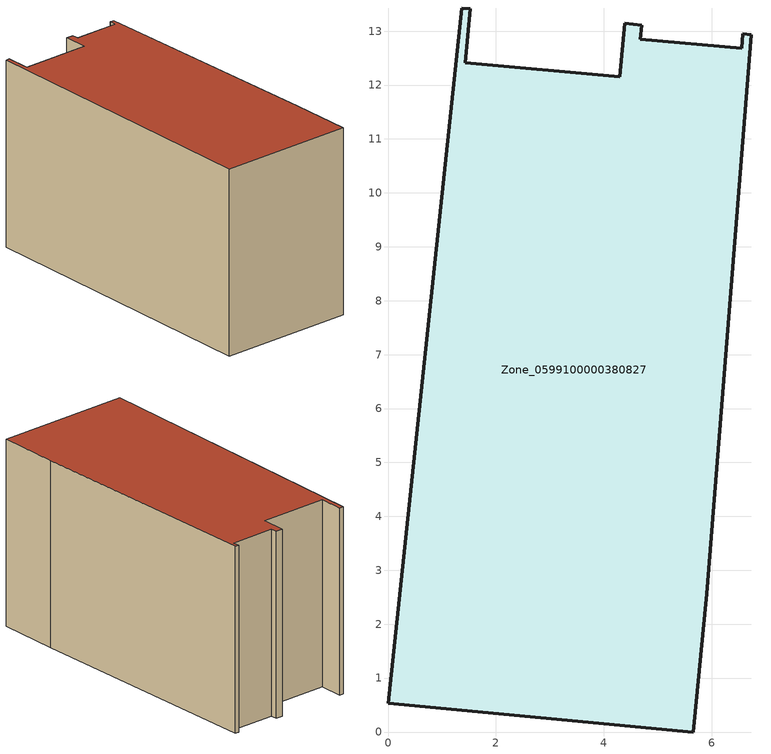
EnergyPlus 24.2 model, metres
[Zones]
Zone_0599100000380827
 floor ground (C_G): 1.43,12.42 4.3,12.16 4.39,13.15 4.7,13.11 4.68,12.85 6.56,12.68 6.58,12.95 6.74,12.94 5.91,2.57 5.67,0 0,0.54 1.37,13.43 1.52,13.42 z0
 wall outside (C_F): 5.67,0 5.91,2.57 6.74,12.94 6.58,12.95 6.56,12.68 4.68,12.85 4.7,13.11 4.39,13.15 4.3,12.16 1.43,12.42 1.52,13.42 1.37,13.43 0,0.54 5.67,0 z0:7.76
 roof outside (C_R): 1.37,13.43 0,0.54 5.67,0 5.91,2.57 6.74,12.94 6.58,12.95 6.56,12.68 4.68,12.85 4.7,13.11 4.39,13.15 4.3,12.16 1.43,12.42 1.52,13.42 z7.76
[BUILDING]
Pand.0599100000380827: North Axis=0; Terrain=City; Loads Convergence Tolerance Value=0.04; Temperature Convergence Tolerance Value=0.4; Solar Distribution=FullExterior; Maximum Number of Warmup Days=25; Minimum Number of Warmup Days=1
[Site:Location]
Rotterdam.The.Hague.AP_ZH_NLD Design_Conditions: Latitude=51.96; Longitude=4.45; Time Zone=1; Elevation=-4.5
[SITE:GROUNDTEMPERATURE:BUILDINGSURFACE]
18, 18, 18, 18, 18, 18, 18, 18, 18, 18, 18, 18
[MATERIAL] Thermal Absorptance=0.9; Solar Absorptance=0.7; Visible Absorptance=0.7
Name | Roughness | Thickness | Conductivity | Density | Specific Heat
G.TI.1992-2005 | MediumSmooth | 0.15 | 0.06 | 540 | 1210
F.TI.1992-2005 | Rough | 0.3 | 0.12 | 1920 | 840
R.TI.1992-2005 | MediumRough | 0.2 | 0.08 | 1500 | 1000
[CONSTRUCTION]
C_G: G.TI.1992-2005
C_F: F.TI.1992-2005
C_R: R.TI.1992-2005
[ZONE]
Zone_0599100000380827: Type=1; Multiplier=1; Ceiling Height=Autocalculate; Volume=Autocalculate; Floor Area=autocalculate; Part of Total Floor Area=Yes
[ZONEINFILTRATION:DESIGNFLOWRATE]
Infil_Zone_0599100000380827: Zone or ZoneList or Space or SpaceList=Zone_0599100000380827; Schedule=AlwaysOn; Design Flow Rate Calculation Method=Flow/Area; Flow Rate per Floor Area=0.0015; Constant Term Coefficient=1; Temperature Term Coefficient=0; Velocity Term Coefficient=0; Velocity Squared Term Coefficient=0
[HVACTEMPLATE:ZONE:IDEALLOADSAIRSYSTEM]
Zone_0599100000380827: Maximum Heating Supply Air Temperature=50; Minimum Cooling Supply Air Temperature=13; Maximum Heating Supply Air Humidity Ratio=0.0156; Minimum Cooling Supply Air Humidity Ratio=0.0077; Heating Limit=NoLimit; Cooling Limit=NoLimit; Dehumidification Control Type=ConstantSensibleHeatRatio; Cooling Sensible Heat Ratio=0.7; Dehumidification Setpoint=60; Humidification Control Type=None; Humidification Setpoint=30; Outdoor Air Method=None; Outdoor Air Flow Rate per Person=0.00944; Outdoor Air Flow Rate per Zone Floor Area=0; Outdoor Air Flow Rate per Zone=0; Demand Controlled Ventilation Type=None; Outdoor Air Economizer Type=NoEconomizer; Heat Recovery Type=None; Sensible Heat Recovery Effectiveness=0.7; Latent Heat Recovery Effectiveness=0.65
[ZONECONTROL:THERMOSTAT]
ThermostatControl_Zone_0599100000380827: Zone or ZoneList=Zone_0599100000380827; Control Type Schedule=DualSetpointControlType; Control 1=Thermostat_Zone_0599100000380827; Temperature Difference Between Cutout And Setpoint=0
[THERMOSTATSETPOINT:DUALSETPOINT]
Thermostat_Zone_0599100000380827: Heating Setpoint Temperature Schedule=HeatingSetpoint_Zone_0599100000380827; Cooling Setpoint Temperature Schedule=CoolingSetpoint_Zone_0599100000380827
[SCHEDULE:COMPACT]
HeatingSetpoint_Zone_0599100000380827: Through: 12/31, For: AllDays, Until: 24:00, 21
CoolingSetpoint_Zone_0599100000380827: Through: 12/31, For: AllDays, Until: 24:00, 24
DualSetpointControlType: Through: 12/31, For: AllDays, Until: 24:00, 4
AlwaysOn: Through: 12/31, For: AllDays, Until: 24:00, 1
